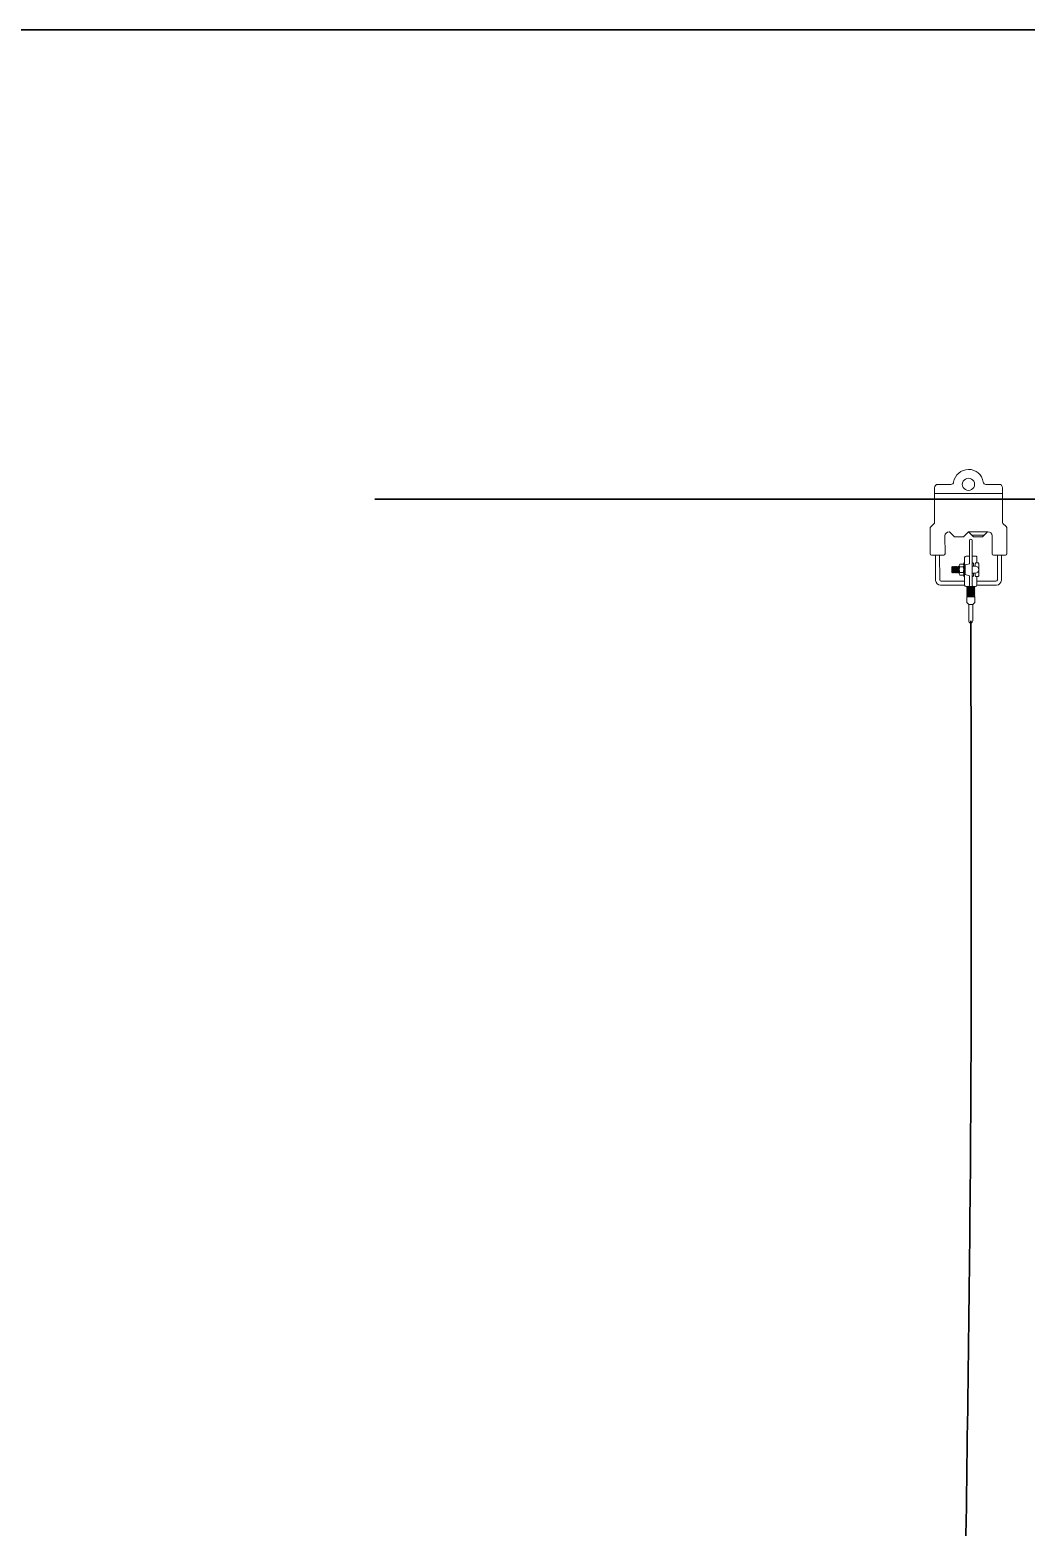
# Model space of a CAD drawing. Header units: millimetres. Extents: x -23083795 to 376618, y 113268 to 3804440.
# Drawn here: x 222656 to 224125, y 127170 to 129379 of the extents above; entities that cross this region are included whole.
import ezdxf

# ---------------------------------------------------------------- set-up
doc = ezdxf.new("R2010")
doc.units = ezdxf.units.MM
doc.header["$LTSCALE"] = 6
for name, color, linetype, lineweight in [('Dau noi', 1, 'Continuous', 30), ('kep quai U', 150, 'Continuous', 5), ('net rat manh', 150, 'Continuous', 5), ('netlonkhungten', 32, 'Continuous', 35)]:
    doc.layers.add(name, color=color, linetype=linetype, lineweight=lineweight)

# ---------------------------------------------------------------- blocks, each defined once
blk = doc.blocks.new('kep hotline')
at = {"layer": 'net rat manh', "ltscale": 10}
for p, q in [((113101.9, 160232.6), (113101.9, 160166.6)), ((113103.9, 160234.6), (113103.9, 160234.6)), ((113105.9, 160198.4), (113105.9, 160232.6)), ((113110.9, 160209.6), (113105.9, 160209.6)), ((113105.9, 160198.4), (113112.2, 160196.6)), ((113112.2, 160182.6), (113112.2, 160196.6)), ((113112.9, 160166.6), (113112.9, 160207.6)), ((113114.1, 160199.6), (113112.9, 160199.6)), ((113112.9, 160179.5), (113112.9, 160199.6)), ((113114.1, 160179.5), (113114.1, 160199.6)), ((113114.1, 160194.5), (113114.1, 160194.5)), ((113114.1, 160194.5), (113114.3, 160194.4)), ((113114.1, 160194.5), (113114.3, 160194)), ((113114.1, 160192.4), (113114.3, 160191.8)), ((113114.1, 160192.4), (113114.3, 160191.8)), ((113114.1, 160190.2), (113114.3, 160189.6)), ((113114.1, 160188), (113114.3, 160187.3)), ((113114.1, 160188), (113114.3, 160187.3)), ((113114.3, 160195.9), (113114.3, 160193.8)), ((113114.3, 160193.8), (113114.3, 160185.7)), ((113120, 160197.8), (113115.1, 160197.8)), ((113120, 160193.8), (113115.1, 160193.8)), ((113120.8, 160195.9), (113120.8, 160193.8)), ((113120.8, 160194), (113120.9, 160193.9)), ((113120.8, 160193.8), (113120.8, 160185.7)), ((113120.8, 160192.1), (113122.7, 160184.9)), ((113120.8, 160189.8), (113121.9, 160185.5)), ((113120.8, 160189.8), (113121.9, 160185.5)), ((113120.8, 160187.6), (113121.5, 160184.9)), ((113121.3, 160194.5), (113120.9, 160193.9)), ((113120.9, 160193.9), (113123.1, 160185.5)), ((113120.9, 160193.9), (113123.1, 160185.5)), ((113121.3, 160194.5), (113123.9, 160184.9)), ((113121.3, 160194.5), (113122.1, 160193.9)), ((113122.5, 160194.5), (113122.1, 160193.9)), ((113122.1, 160193.9), (113124.3, 160185.5)), ((113122.1, 160193.9), (113124.3, 160185.5)), ((113122.5, 160194.5), (113125.1, 160184.9)), ((113122.5, 160194.5), (113123.3, 160193.9)), ((113123.7, 160194.5), (113123.3, 160193.9)), ((113123.3, 160193.9), (113125.5, 160185.5)), ((113123.3, 160193.9), (113125.5, 160185.5)), ((113123.7, 160194.5), (113124.5, 160193.9)), ((113123.7, 160194.5), (113126.3, 160184.9)), ((113124.9, 160194.5), (113124.5, 160193.9)), ((113124.5, 160193.9), (113126.7, 160185.5)), ((113124.5, 160193.9), (113126.7, 160185.5)), ((113124.5, 160193.9), (113126.7, 160185.5)), ((113124.5, 160193.9), (113126.7, 160185.5)), ((113124.9, 160194.5), (113125.7, 160193.9)), ((113124.9, 160194.5), (113127.5, 160184.9)), ((113126.1, 160194.5), (113125.7, 160193.9)), ((113125.7, 160193.9), (113127.9, 160185.5)), ((113125.7, 160193.9), (113127.9, 160185.5)), ((113126.1, 160194.5), (113126.9, 160193.9)), ((113126.1, 160194.5), (113128.7, 160184.9)), ((113127.3, 160194.5), (113126.9, 160193.9)), ((113126.9, 160193.9), (113129.1, 160185.5)), ((113126.9, 160193.9), (113129.1, 160185.5)), ((113127.3, 160194.5), (113129.9, 160184.9)), ((113127.3, 160194.5), (113128.1, 160193.9)), ((113128.5, 160194.5), (113128.1, 160193.9)), ((113128.1, 160193.9), (113130.3, 160185.5)), ((113128.5, 160194.5), (113131.1, 160184.9)), ((113128.5, 160194.5), (113129.3, 160193.9)), ((113129.7, 160194.5), (113129.3, 160193.9)), ((113129.3, 160193.9), (113131.5, 160185.5)), ((113129.7, 160194.5), (113131.9, 160186.5)), ((113129.7, 160194.5), (113130.5, 160193.9)), ((113130.9, 160194.5), (113130.5, 160193.9)), ((113130.5, 160193.9), (113131.9, 160188.8)), ((113130.9, 160194.5), (113131.9, 160191)), ((113130.9, 160194.5), (113131.7, 160193.9)), ((113131.7, 160193.9), (113131.9, 160193.3)), ((113131.9, 160185.3), (113131.9, 160193.3)), ((113094.9, 160179.6), (113094.9, 160166.6)), ((113096.9, 160164.6), (113099.9, 160164.6)), ((113098.1, 160162), (113107.8, 160164.6)), ((113098.1, 160163.4), (113102.3, 160164.6)), ((113098.1, 160163.4), (113098.8, 160164.3)), ((113098.8, 160162.9), (113105.1, 160164.6)), ((113098.8, 160164.3), (113099.6, 160164.6)), ((113098.8, 160161.4), (113109, 160164.2)), ((113109.3, 160164.6), (113099.6, 160164.6)), ((113105.9, 160180.7), (113112.2, 160182.6)), ((113105.9, 160166.6), (113105.9, 160180.7)), ((113107.9, 160164.6), (113110.9, 160164.6)), ((113109, 160164.2), (113109.3, 160164.6)), ((113109.7, 160163.6), (113109, 160164.2)), ((113114.1, 160179.5), (113112.9, 160179.5)), ((113114.1, 160185.7), (113114.3, 160185.1)), ((113114.1, 160185.1), (113114.3, 160185)), ((113114.3, 160185.7), (113114.3, 160183.6)), ((113120, 160185.7), (113115.1, 160185.7)), ((113120, 160181.6), (113115.1, 160181.6)), ((113120.8, 160185.7), (113120.8, 160183.6)), ((113120.8, 160185.5), (113121.5, 160184.9)), ((113121.5, 160184.9), (113121.9, 160185.5)), ((113121.9, 160185.5), (113122.7, 160184.9)), ((113122.7, 160184.9), (113123.1, 160185.5)), ((113123.1, 160185.5), (113123.9, 160184.9)), ((113123.9, 160184.9), (113124.3, 160185.5)), ((113124.3, 160185.5), (113125.1, 160184.9)), ((113125.1, 160184.9), (113125.5, 160185.5)), ((113125.5, 160185.5), (113126.3, 160184.9)), ((113126.3, 160184.9), (113126.7, 160185.5)), ((113126.7, 160185.5), (113127.5, 160184.9)), ((113127.5, 160184.9), (113127.9, 160185.5)), ((113127.9, 160185.5), (113128.7, 160184.9)), ((113128.7, 160184.9), (113129.1, 160185.5)), ((113129.1, 160185.5), (113129.9, 160184.9)), ((113129.9, 160184.9), (113130.3, 160185.5)), ((113130.3, 160185.5), (113131.1, 160184.9)), ((113131.1, 160184.9), (113131.5, 160185.5)), ((113131.5, 160185.5), (113131.9, 160185.3)), ((113109.9, 160149.7), (113097.9, 160149.7)), ((113097.9, 160149.7), (113097.9, 160141.2)), ((113098.1, 160160.5), (113109.7, 160163.6)), ((113098.1, 160163.4), (113098.8, 160162.9)), ((113098.1, 160162), (113098.8, 160162.9)), ((113098.1, 160159.1), (113109.7, 160162.2)), ((113098.1, 160162), (113098.8, 160161.4)), ((113098.1, 160160.5), (113098.8, 160161.4)), ((113098.1, 160157.6), (113109.7, 160160.7)), ((113098.1, 160160.5), (113098.8, 160160)), ((113098.1, 160159.1), (113098.8, 160160)), ((113098.1, 160156.2), (113109.7, 160159.3)), ((113098.1, 160159.1), (113098.8, 160158.5)), ((113098.1, 160159.1), (113098.8, 160158.5)), ((113098.1, 160157.6), (113098.8, 160158.5)), ((113098.1, 160154.7), (113109.7, 160157.8)), ((113098.1, 160157.6), (113098.8, 160157.1)), ((113098.1, 160157.6), (113098.8, 160157.1)), ((113098.1, 160156.2), (113098.8, 160157.1)), ((113098.1, 160153.2), (113109.7, 160156.4)), ((113098.1, 160156.2), (113098.8, 160155.6)), ((113098.1, 160154.7), (113098.8, 160155.6)), ((113098.1, 160151.8), (113109.7, 160154.9)), ((113098.1, 160154.7), (113098.8, 160154.2)), ((113098.1, 160153.2), (113098.8, 160154.2)), ((113098.1, 160150.3), (113109.7, 160153.5)), ((113098.1, 160153.2), (113098.8, 160152.7)), ((113098.1, 160151.8), (113098.8, 160152.7)), ((113098.1, 160151.8), (113098.8, 160151.3)), ((113098.1, 160150.3), (113098.8, 160151.3)), ((113098.1, 160150.3), (113098.8, 160149.8)), ((113098.7, 160149.7), (113098.8, 160149.8)), ((113098.8, 160160), (113109, 160162.7)), ((113098.8, 160158.5), (113109, 160161.2)), ((113098.8, 160158.5), (113109, 160161.2)), ((113098.8, 160157.1), (113109, 160159.8)), ((113098.8, 160157.1), (113109, 160159.8)), ((113098.8, 160157.1), (113109, 160159.8)), ((113098.8, 160157.1), (113109, 160159.8)), ((113098.8, 160155.6), (113109, 160158.3)), ((113098.8, 160155.6), (113109, 160158.3)), ((113098.8, 160154.2), (113109, 160156.9)), ((113098.8, 160154.2), (113109, 160156.9)), ((113098.8, 160154.2), (113109, 160156.9)), ((113098.8, 160154.2), (113109, 160156.9)), ((113098.8, 160152.7), (113109, 160155.4)), ((113098.8, 160152.7), (113109, 160155.4)), ((113098.8, 160151.3), (113109, 160154)), ((113098.8, 160151.3), (113109, 160154)), ((113098.8, 160149.8), (113109, 160152.5)), ((113098.8, 160149.8), (113109, 160152.5)), ((113098.9, 160149.7), (113108.8, 160149.7)), ((113101.1, 160149.7), (113109.7, 160152)), ((113103.8, 160149.7), (113109, 160151.1)), ((113103.8, 160149.7), (113109, 160151.1)), ((113106.5, 160149.7), (113109.7, 160150.6)), ((113109, 160162.7), (113109.7, 160163.6)), ((113109.7, 160162.2), (113109, 160162.7)), ((113109, 160161.2), (113109.7, 160162.2)), ((113109.7, 160160.7), (113109, 160161.2)), ((113109, 160159.8), (113109.7, 160160.7)), ((113109.7, 160159.3), (113109, 160159.8)), ((113109, 160158.3), (113109.7, 160159.3)), ((113109.7, 160157.8), (113109, 160158.3)), ((113109, 160156.9), (113109.7, 160157.8)), ((113109.7, 160156.4), (113109, 160156.9)), ((113109, 160155.4), (113109.7, 160156.4)), ((113109.7, 160154.9), (113109, 160155.4)), ((113109, 160154), (113109.7, 160154.9)), ((113109.7, 160153.5), (113109, 160154)), ((113109, 160152.5), (113109.7, 160153.5)), ((113109.7, 160152), (113109, 160152.5)), ((113109, 160151.1), (113109.7, 160152)), ((113109.7, 160150.6), (113109, 160151.1)), ((113109, 160149.7), (113109.7, 160150.6)), ((113109.9, 160141.2), (113109.9, 160149.7)), ((113100.9, 160138.5), (113097.9, 160141.2)), ((113100.9, 160138.5), (113106.9, 160138.5)), ((113106.9, 160138.5), (113109.9, 160141.2))]:
    blk.add_line(p, q, dxfattribs=at)
for points in [[(113101.9, 160209.6), (113096.9, 160209.6, 0.414214), (113094.9, 160207.6), (113094.9, 160199.6)], [(113097.2, 160194.6), (113097.2, 160198.6, 0.414214), (113096.2, 160199.6), (113093.2, 160199.6, 0.414214), (113092.2, 160198.6), (113092.2, 160180.6, 0.414214), (113093.2, 160179.6), (113096.2, 160179.6, 0.414214), (113097.2, 160180.6), (113097.2, 160184.6)], [(113100, 160194.6), (113100, 160198.6, -0.414214), (113101, 160199.6), (113101.9, 160199.6)], [(113101.9, 160179.6), (113101, 160179.6, -0.414214), (113100, 160180.6), (113100, 160184.6)]]:
    blk.add_lwpolyline(points, format="xyb", dxfattribs=at)
for points in [[(113092.2, 160194.6), (113092.2, 160184.6)], [(113101.9, 160194.6), (113097.2, 160194.6)], [(113097.2, 160184.6), (113101.9, 160184.6)], [(113100.9, 160138.5), (113100.9, 160114.2)], [(113106.9, 160114.2), (113106.9, 160138.5)]]:
    blk.add_lwpolyline(points, dxfattribs=at)
for centre, radius, start, end in [((113103.9, 160232.6), 2, 90, 180), ((113103.9, 160232.6), 2, 0, 90), ((113110.9, 160207.6), 2, 0, 90), ((113097.2, 160189.6), 5, 90, 270), ((113117.1, 160195.8), 2.88, 135.7613, 224.2387), ((113124.9, 160189.7), 10.6, 157.3801, 202.6199), ((113117.9, 160195.8), 2.88, 315.7613, 44.2387), ((113110.2, 160189.7), 10.6, 337.3801, 22.6199), ((113096.9, 160166.6), 2, 180, 270), ((113099.9, 160166.6), 2, 270, 0), ((113107.9, 160166.6), 2, 180, 270), ((113110.9, 160166.6), 2, 270, 0), ((113117.1, 160183.6), 2.88, 135.7613, 224.2387), ((113117.9, 160183.6), 2.88, 315.7613, 44.2387), ((113103.9, 160114.2), 3, 180, 0)]:
    blk.add_arc(centre, radius, start, end, dxfattribs=at)

msp = doc.modelspace()

# ---------------------------------------------------------------- linework, layer by layer
at = {"layer": 'Dau noi'}
msp.add_line((227894.1593, 128686.64131, -1.36858), (223164.49327, 128686.64131, -1.36858), dxfattribs=at)
msp.add_spline([(224043.61441, 128507.28713, -1.36858), (224043.61441, 127776.18517, -1.36858), (224035.97705, 127117.48982, -1.36858)], degree=3, dxfattribs=at)
at = {"layer": 'kep quai U', "ltscale": 10}
for p, q in [((223990.17424, 128703.53343, -1.36858), (223990.18955, 128692.65246, -1.36858)), ((223990.18633, 128694.93723, -1.36858), (224090.36812, 128694.93723, -1.36858)), ((223990.18955, 128692.65246, -1.36858), (223990.24737, 128651.5374, -1.36858)), ((224014.47674, 128708.56761, -1.36858), (223995.16721, 128708.54046, -1.36858)), ((224066.05858, 128708.60389, -1.36858), (224085.36812, 128708.60389, -1.36858)), ((224090.36812, 128703.60388, -1.36858), (224090.36812, 128692.32425, -1.36858)), ((224090.36812, 128692.32425, -1.36858), (224090.36812, 128652.437, -1.36858)), ((223984.80405, 128646.08591, -1.36858), (223990.24737, 128651.5374, -1.36858)), ((224095.81911, 128646.16397, -1.36858), (224090.95484, 128651.02186, -1.36858)), ((223983.6346, 128643.25398, -1.36858), (223983.68684, 128606.11525, -1.36858)), ((224005.64968, 128632.55508, -1.36858), (224005.68682, 128606.14619, -1.36858)), ((224012.15034, 128638.56424, -1.36858), (224011.64124, 128638.56352, -1.36858)), ((224019.49064, 128631.25417, -1.36858), (224012.15034, 128638.56424, -1.36858)), ((224032.95616, 128631.2731, -1.36858), (224019.49064, 128631.25417, -1.36858)), ((224040.26564, 128638.60378, -1.36858), (224032.95616, 128631.2731, -1.36858)), ((224040.3681, 128638.60385, -1.36858), (224068.99252, 128638.60385, -1.36858)), ((224040.3681, 128638.60385, -1.36858), (224047.68787, 128631.28346, -1.36858)), ((224045.52335, 128633.44817, -1.36858), (224063.32096, 128633.44817, -1.36858)), ((224047.68787, 128631.28346, -1.36858), (224061.15341, 128631.28346, -1.36858)), ((224061.15341, 128631.28346, -1.36858), (224068.48343, 128638.60385, -1.36858)), ((224074.99252, 128632.60385, -1.36858), (224074.99252, 128606.19493, -1.36858)), ((224096.99254, 128643.33369, -1.36858), (224096.99254, 128606.19493, -1.36858)), ((224003.68964, 128604.14338, -1.36858), (223985.68965, 128604.11806, -1.36858)), ((223991.78036, 128604.12663, -1.36858), (223991.83268, 128566.92421, -1.36858)), ((223997.78035, 128604.13507, -1.36858), (223997.83133, 128567.89218, -1.36858)), ((224076.99253, 128604.19492, -1.36858), (224094.99253, 128604.19492, -1.36858)), ((224082.90182, 128604.19492, -1.36858), (224082.90182, 128567.952, -1.36858)), ((224088.90182, 128604.19492, -1.36858), (224088.90182, 128566.99247, -1.36858)), ((223999.08333, 128559.69393, -1.36858), (224034.61441, 128559.7439, -1.36858)), ((224000.03442, 128565.69527, -1.36858), (224034.61441, 128565.74391, -1.36858)), ((224080.70182, 128565.752, -1.36858), (224052.61442, 128565.752, -1.36858)), ((224081.66135, 128559.752, -1.36858), (224052.61442, 128559.752, -1.36858))]:
    msp.add_line(p, q, dxfattribs=at)
for centre, radius, start, end in [((224014.47111, 128712.56761, -1.36858), 4, 270.08058191, 351.23069881), ((224040.16719, 128708.60374, -1.36858), 22.00001, 89.9289554, 171.23069881), ((224040.16719, 128708.60374, -1.36858), 9, 89.9289554, 270.08058191), ((224040.3681, 128708.60389, -1.36858), 22.00001, 8.8498831, 90.15162651), ((224040.3681, 128708.60389, -1.36858), 9, 270, 90.15162651), ((224066.05858, 128712.60389, -1.36858), 4, 188.8498831, 270), ((223995.17424, 128703.54046, -1.36858), 5, 90.08058191, 180.08058191), ((224085.36812, 128703.60388, -1.36858), 5, 0, 90), ((223987.6346, 128643.2596, -1.36858), 4, 135.04298493, 180.08058191), ((224092.36812, 128652.437, -1.36858), 2, 180, 225.03759698), ((224092.99253, 128643.33369, -1.36858), 4, 0, 45.03759698), ((224011.64968, 128632.56352, -1.36858), 6, 90.08058191, 180.08058191), ((224068.99252, 128632.60385, -1.36858), 6, 0, 90), ((223985.68683, 128606.11806, -1.36858), 2, 180.08058191, 270.08058191), ((224003.68683, 128606.14338, -1.36858), 2, 270.08058191, 0.08058191), ((224076.99253, 128606.19493, -1.36858), 2, 180, 270), ((224094.99253, 128606.19493, -1.36858), 2, 270, 0), ((224000.03132, 128567.89527, -1.36858), 8.25595, 186.75475482, 263.406409), ((224000.03132, 128567.89527, -1.36858), 2.2, 180.08058191, 270.08058191), ((224080.70182, 128567.952, -1.36858), 2.2, 270, 0), ((224080.70182, 128567.952, -1.36858), 8.25595, 276.67417291, 353.32582709)]:
    msp.add_arc(centre, radius, start, end, dxfattribs=at)
at = {"layer": 'netlonkhungten'}
msp.add_lwpolyline([(217199.50715, 129379.02217), (235750.78522, 129379.02217), (235750.78522, 115940.65733), (217199.50715, 115940.65733)], close=True, dxfattribs=at)

# ---------------------------------------------------------------- block references
at = {"layer": 'net rat manh', "xscale": -1}
msp.add_blockref('kep hotline', (337147.55495, -31606.9561, -1.36858), dxfattribs=at)

doc.saveas('drawing.dxf')
